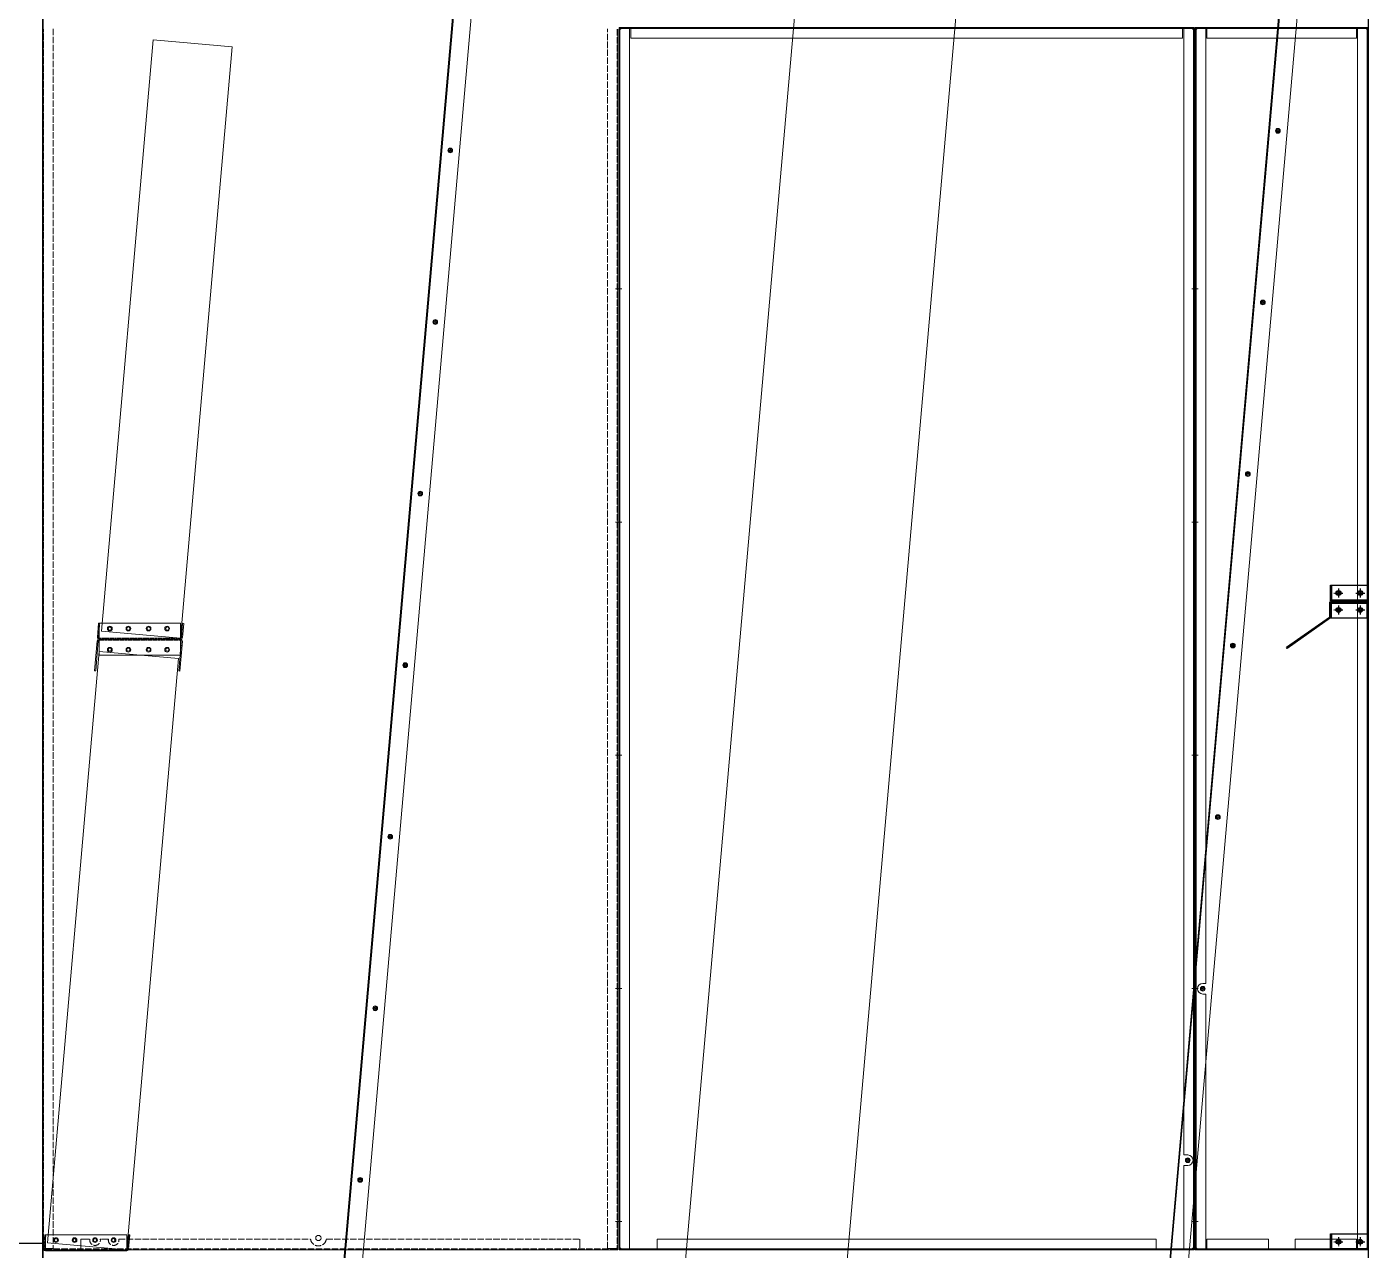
# Model space of a CAD drawing. Header units: millimetres. Extents: x 2023 to 34286, y 1728 to 24542.
# Drawn here: x 16338 to 18868, y 10191 to 12499 of the extents above; entities that cross this region are included whole.
import ezdxf

# ---------------------------------------------------------------- set-up
doc = ezdxf.new("R2010")
doc.units = ezdxf.units.MM
for name, pattern in [('CENTER', [2, 1.25, -0.25, 0.25, -0.25]), ('DASHDOT', [18.5, 12, -3, 0.5, -3]), ('DASHED', [15, 12, -3])]:
    doc.linetypes.add(name, pattern=pattern)
doc.layers.add('center', color=1, linetype='CENTER')

# ---------------------------------------------------------------- blocks, each defined once
blk = doc.blocks.new('A$C6F4E0F2E')
at = {"color": 7, "lineweight": 15}
for p, q in [((0, 2306), (0, 0)), ((3.1, 2306), (0, 2306)), ((0, 2302.9), (1.6, 2302.9)), ((1.6, 2306), (1.6, 0)), ((1.6, 2302.9), (2, 2302.9)), ((2, 2302.9), (3.1, 2302.9)), ((3.1, 2306), (3.1, 2304.4)), ((20, 2306), (3.1, 2306)), ((3.1, 2304), (3.1, 2304.4)), ((20, 2304.4), (3.1, 2304.4)), ((3.1, 2302.9), (3.1, 2304)), ((22, 2306), (20, 2306)), ((20, 2306), (20, 502.4)), ((22, 2304.4), (20, 2304.4)), ((304, 2306), (22, 2306)), ((22, 2306), (22, 2304.4)), ((22, 2306), (22, 2302.9)), ((304, 2304.4), (22, 2304.4)), ((22, 2302.9), (22, 2286)), ((33.5, 2304.4), (33.5, 2306)), ((42.5, 2304.4), (42.5, 2306)), ((158.5, 2304.4), (158.5, 2306)), ((167.5, 2304.4), (167.5, 2306)), ((283.5, 2304.4), (283.5, 2306)), ((292.5, 2304.4), (292.5, 2306)), ((306, 2306), (304, 2306)), ((304, 2306), (304, 2304.4)), ((304, 2306), (304, 2306)), ((304, 2306), (304, 2302.9)), ((304, 2304.4), (306, 2304.4)), ((304, 2286), (304, 2302.9)), ((306, 2306), (306, 0)), ((322.9, 2306), (306, 2306)), ((306, 2304.4), (322.9, 2304.4)), ((326, 2306), (322.9, 2306)), ((322.9, 2306), (322.9, 2304.4)), ((322.9, 2304), (322.9, 2304.4)), ((322.9, 2302.9), (322.9, 2304)), ((324, 2302.9), (322.9, 2302.9)), ((324.4, 2302.9), (324, 2302.9)), ((324.4, 0), (324.4, 2306)), ((326, 2302.9), (324.4, 2302.9)), ((326, 0), (326, 2306)), ((22, 2286), (304, 2286)), ((1.6, 2256), (0, 2256)), ((324.4, 2254.5), (326, 2254.5)), ((1.6, 2250), (0, 2250)), ((324.4, 2245.5), (326, 2245.5)), ((324.4, 2054.5), (326, 2054.5)), ((324.4, 2045.5), (326, 2045.5)), ((324.4, 1854.5), (326, 1854.5)), ((324.4, 1845.5), (326, 1845.5)), ((1.6, 1816), (0, 1816)), ((1.6, 1810), (0, 1810)), ((324.4, 1654.5), (326, 1654.5)), ((324.4, 1645.5), (326, 1645.5)), ((324.4, 1454.5), (326, 1454.5)), ((324.4, 1445.5), (326, 1445.5)), ((1.6, 1376), (0, 1376)), ((1.6, 1370), (0, 1370)), ((324.4, 1254.5), (326, 1254.5)), ((324.4, 1245.5), (326, 1245.5)), ((324.4, 1054.5), (326, 1054.5)), ((324.4, 1045.5), (326, 1045.5)), ((1.6, 936), (0, 936)), ((1.6, 930), (0, 930)), ((324.4, 854.5), (326, 854.5)), ((324.4, 845.5), (326, 845.5)), ((324.4, 654.5), (326, 654.5)), ((324.4, 645.5), (326, 645.5)), ((1.6, 496), (0, 496)), ((1.6, 490), (0, 490)), ((20, 502.4), (14, 502.4)), ((14, 482.4), (20, 482.4)), ((20, 482.4), (20, 0)), ((324.4, 454.5), (326, 454.5)), ((324.4, 445.5), (326, 445.5)), ((324.4, 254.5), (326, 254.5)), ((324.4, 245.5), (326, 245.5)), ((1.6, 56), (0, 56)), ((324.4, 54.5), (326, 54.5)), ((1.6, 50), (0, 50)), ((324.4, 45.5), (326, 45.5)), ((0, 3.1), (1.6, 3.1)), ((0, 0), (3.1, 0)), ((1.6, 3.1), (2, 3.1)), ((2, 3.1), (3.1, 3.1)), ((3.1, 2), (3.1, 3.1)), ((3.1, 1.6), (3.1, 2)), ((3.1, 0), (3.1, 1.6)), ((20, 1.6), (3.1, 1.6)), ((3.1, 0), (20, 0)), ((22, 1.6), (20, 1.6)), ((20, 0), (22, 0)), ((22, 20), (22, 3.1)), ((138, 20), (22, 20)), ((22, 3.1), (22, 0)), ((22, 1.6), (222, 1.6)), ((22, 0), (22, 0)), ((22, 0), (163, 0)), ((33.5, 1.6), (33.5, 0)), ((42.5, 1.6), (42.5, 0)), ((138, 20), (138, 3.1)), ((138, 0), (138, 3.1)), ((188, 1.6), (138, 1.6)), ((188, 0), (138, 0)), ((158.5, 1.6), (158.5, 0)), ((163, 0), (222, 0)), ((167.5, 1.6), (167.5, 0)), ((188, 3.1), (188, 20)), ((304, 20), (188, 20)), ((188, 3.1), (188, 0)), ((222, 1.6), (304, 1.6)), ((222, 0), (304, 0)), ((283.5, 1.6), (283.5, 0)), ((292.5, 1.6), (292.5, 0)), ((304, 3.1), (304, 20)), ((304, 0), (304, 3.1)), ((306, 1.6), (304, 1.6)), ((304, 0), (304, 1.6)), ((306, 0), (304, 0)), ((304, 0), (304, 0)), ((322.9, 1.6), (306, 1.6)), ((306, 0), (322.9, 0)), ((324, 3.1), (322.9, 3.1)), ((322.9, 3.1), (322.9, 2)), ((322.9, 2), (322.9, 1.6)), ((322.9, 0), (322.9, 1.6)), ((326, 0), (322.9, 0)), ((324.4, 3.1), (324, 3.1)), ((326, 3.1), (324.4, 3.1))]:
    blk.add_line(p, q, dxfattribs=at)
for centre in [(155.7, 2111.2), (127.3, 1787.5), (99, 1463.7), (70.7, 1139.9), (42.4, 816.2), (14, 492.4)]:
    blk.add_circle(centre, 4.5, dxfattribs=at)
blk.add_arc((14, 492.4), 10, 90, 270, dxfattribs=at)
blk = doc.blocks.new('A$C5F044F0A')
at = {"color": 7, "lineweight": 13, "ltscale": 0.055146}
blk.add_line((2.3, 30.2), (0, 3.8), dxfattribs=at)
at = {"color": 7, "lineweight": 13, "ltscale": 0.004167}
for p, q in [((4.3, 30), (2.3, 30.2)), ((162.8, 29.8), (160.8, 30))]:
    blk.add_line(p, q, dxfattribs=at)
at = {"color": 7, "lineweight": 13, "ltscale": 0.319506}
for p, q in [((156.9, 30), (3.5, 30)), ((156.9, 0), (3.5, 0))]:
    blk.add_line(p, q, dxfattribs=at)
at = {"color": 7, "lineweight": 13, "ltscale": 0.055208}
for p, q in [((3.5, 3.5), (3.5, 30)), ((156.9, 3.5), (156.9, 30)), ((156.9, 30), (156.9, 3.5))]:
    blk.add_line(p, q, dxfattribs=at)
at = {"color": 7, "linetype": 'DASHED', "lineweight": 13, "ltscale": 0.055208}
blk.add_line((3.5, 30), (3.5, 3.5), dxfattribs=at)
at = {"color": 7, "linetype": 'DASHED', "lineweight": 13, "ltscale": 0.001633}
blk.add_line((4.3, 30), (3.5, 30), dxfattribs=at)
at = {"color": 7, "linetype": 'DASHED', "lineweight": 13, "ltscale": 0.019427}
blk.add_line((4.3, 30), (3.5, 20.7), dxfattribs=at)
at = {"color": 7, "lineweight": 13, "ltscale": 0.317873}
blk.add_line((156.9, 30), (4.3, 30), dxfattribs=at)
at = {"color": 7, "lineweight": 13, "ltscale": 0.055693}
for p, q in [((160.8, 30), (158.5, 3.4)), ((162.8, 29.8), (160.5, 3.2))]:
    blk.add_line(p, q, dxfattribs=at)
at = {"color": 7, "lineweight": 13, "ltscale": 0.035719}
blk.add_line((3.5, 20.7), (2, 3.6), dxfattribs=at)
at = {"color": 7, "lineweight": 13, "ltscale": 0.007292}
for p, q in [((3.5, 3.5), (3.5, 0)), ((156.9, 3.5), (156.9, 0))]:
    blk.add_line(p, q, dxfattribs=at)
at = {"color": 7, "linetype": 'DASHED', "lineweight": 13, "ltscale": 0.003125}
blk.add_line((3.5, 2), (3.5, 3.5), dxfattribs=at)
at = {"color": 7, "linetype": 'DASHED', "lineweight": 13, "ltscale": 0.319506}
blk.add_line((3.5, 2), (156.9, 2), dxfattribs=at)
at = {"color": 7, "linetype": 'DASHED', "lineweight": 13, "ltscale": 0.004167}
for p, q in [((3.5, 0), (3.5, 2)), ((14.5, 0), (14.5, 2)), ((14.5, 0), (14.5, 2)), ((14.5, 0), (14.5, 2)), ((14.5, 0), (14.5, 2)), ((14.5, 0), (14.5, 2)), ((14.5, 0), (14.5, 2)), ((14.5, 0), (14.5, 2)), ((14.5, 0), (14.5, 2)), ((14.5, 0), (14.5, 2)), ((14.5, 0), (14.5, 2)), ((14.5, 0), (14.5, 2)), ((23.5, 0), (23.5, 2)), ((23.5, 0), (23.5, 2)), ((23.5, 0), (23.5, 2)), ((23.5, 0), (23.5, 2)), ((23.5, 0), (23.5, 2)), ((23.5, 0), (23.5, 2)), ((23.5, 0), (23.5, 2)), ((23.5, 0), (23.5, 2)), ((23.5, 0), (23.5, 2)), ((23.5, 0), (23.5, 2)), ((23.5, 0), (23.5, 2)), ((70, 0), (70, 2)), ((70, 0), (70, 2)), ((70, 0), (70, 2)), ((70, 0), (70, 2)), ((70, 0), (70, 2)), ((70, 0), (70, 2)), ((70, 0), (70, 2)), ((70, 0), (70, 2)), ((70, 0), (70, 2)), ((70, 0), (70, 2)), ((70, 0), (70, 2)), ((90, 0), (90, 2)), ((90, 0), (90, 2)), ((90, 0), (90, 2)), ((90, 0), (90, 2)), ((90, 0), (90, 2)), ((90, 0), (90, 2)), ((90, 0), (90, 2)), ((90, 0), (90, 2)), ((90, 0), (90, 2)), ((90, 0), (90, 2)), ((90, 0), (90, 2)), ((156.9, 0), (156.9, 2)), ((161.6, 16.7), (159.6, 16.8)), ((161.6, 16.7), (159.6, 16.8)), ((162.2, 22.6), (160.2, 22.8)), ((162.2, 22.6), (160.2, 22.8))]:
    blk.add_line(p, q, dxfattribs=at)
at = {"color": 7, "lineweight": 13, "ltscale": 0.003125}
blk.add_line((156.9, 2), (156.9, 3.5), dxfattribs=at)
at = {"color": 7, "lineweight": 13, "ltscale": 0.000261465}
for p, q in [((157, 2), (156.9, 2)), ((156.9, 0), (157, 0))]:
    blk.add_line(p, q, dxfattribs=at)
at = {"color": 7, "lineweight": 13}
for centre in [(23.5, 20), (58.5, 20), (96.9, 20), (131.9, 20)]:
    blk.add_circle(centre, 3, dxfattribs=at)
for centre, radius, start, end in [((3.5, 3.5), 3.5, 175, 270), ((3.5, 3.5), 1.5, 175, 270), ((157, 3.5), 1.5, 270, 355), ((157, 3.5), 3.5, 270, 355)]:
    blk.add_arc(centre, radius, start, end, dxfattribs=at)
blk = doc.blocks.new('A$C7B6532BF')
at = {"color": 5, "lineweight": 5}
for p, q in [((239.1, 2732.8), (0, 0)), ((848.7, 2732.8), (239.1, 2732.8)), ((609.6, 0), (848.7, 2732.8)), ((0, 0), (609.6, 0))]:
    blk.add_line(p, q, dxfattribs=at)
blk = doc.blocks.new('A$C493D0A01')
at = {"color": 5, "lineweight": 5}
for p, q in [((848.7, 2732.8), (1153.5, 2732.8)), ((609.6, 0), (914.4, 0))]:
    blk.add_line(p, q, dxfattribs=at)
at = {"lineweight": 5}
for p in [(0, 0), (914.4, 0)]:
    blk.add_blockref('A$C7B6532BF', p, dxfattribs=at)
blk = doc.blocks.new('A$C5DDF0D69')
at = {"color": 7, "lineweight": 13, "ltscale": 0.118431}
for p, q in [((0, 0.3), (5, 57)), ((2, 0.2), (6.9, 56.8))]:
    blk.add_line(p, q, dxfattribs=at)
at = {"color": 7, "lineweight": 13, "ltscale": 0.000626001}
for p, q in [((8.7, 60.2), (8.4, 60.2)), ((8.7, 58.2), (8.4, 58.2))]:
    blk.add_line(p, q, dxfattribs=at)
at = {"color": 7, "lineweight": 13, "ltscale": 0.31935}
for p, q in [((162, 60.2), (8.7, 60.2)), ((162, 30.2), (8.7, 30.2))]:
    blk.add_line(p, q, dxfattribs=at)
at = {"color": 7, "linetype": 'DASHED', "lineweight": 13, "ltscale": 0.004167}
for p, q in [((8.7, 58.2), (8.7, 60.2)), ((75, 60.2), (75, 58.2)), ((75, 60.2), (75, 58.2)), ((75, 60.2), (75, 58.2)), ((75, 60.2), (75, 58.2)), ((75, 60.2), (75, 58.2)), ((75, 60.2), (75, 58.2)), ((75, 60.2), (75, 58.2)), ((75, 60.2), (75, 58.2)), ((75, 60.2), (75, 58.2)), ((75, 60.2), (75, 58.2)), ((75, 60.2), (75, 58.2)), ((95, 60.2), (95, 58.2)), ((95, 60.2), (95, 58.2)), ((95, 60.2), (95, 58.2)), ((95, 60.2), (95, 58.2)), ((95, 60.2), (95, 58.2)), ((95, 60.2), (95, 58.2)), ((95, 60.2), (95, 58.2)), ((95, 60.2), (95, 58.2)), ((95, 60.2), (95, 58.2)), ((95, 60.2), (95, 58.2)), ((95, 60.2), (95, 58.2)), ((162, 58.2), (162, 60.2)), ((164.3, 41.9), (162.3, 42.1)), ((164.3, 41.9), (162.3, 42.1)), ((164.3, 41.9), (162.3, 42.1)), ((164.3, 41.9), (162.3, 42.1)), ((164.3, 41.9), (162.3, 42.1)), ((164.3, 41.9), (162.3, 42.1)), ((164.3, 41.9), (162.3, 42.1)), ((164.3, 41.9), (162.3, 42.1)), ((164.3, 41.9), (162.3, 42.1)), ((164.3, 41.9), (162.3, 42.1)), ((164.3, 41.9), (162.3, 42.1)), ((164.8, 47.9), (162.8, 48.1)), ((164.8, 47.9), (162.8, 48.1)), ((164.8, 47.9), (162.8, 48.1)), ((164.8, 47.9), (162.8, 48.1)), ((164.8, 47.9), (162.8, 48.1)), ((164.8, 47.9), (162.8, 48.1)), ((164.8, 47.9), (162.8, 48.1)), ((164.8, 47.9), (162.8, 48.1)), ((164.8, 47.9), (162.8, 48.1)), ((164.8, 47.9), (162.8, 48.1)), ((164.8, 47.9), (162.8, 48.1)), ((161.4, 9), (159.4, 9.2)), ((161.4, 9), (159.4, 9.2)), ((161.9, 15), (159.9, 15.2)), ((161.9, 15), (159.9, 15.2))]:
    blk.add_line(p, q, dxfattribs=at)
at = {"color": 7, "lineweight": 13, "ltscale": 0.007292}
for p, q in [((8.7, 56.7), (8.7, 60.2)), ((162, 56.7), (162, 60.2))]:
    blk.add_line(p, q, dxfattribs=at)
at = {"color": 7, "linetype": 'DASHED', "lineweight": 13, "ltscale": 0.31935}
blk.add_line((162, 58.2), (8.7, 58.2), dxfattribs=at)
at = {"color": 7, "lineweight": 13, "ltscale": 0.003125}
blk.add_line((8.7, 58.2), (8.7, 56.7), dxfattribs=at)
at = {"color": 7, "lineweight": 13, "ltscale": 0.055208}
for p, q in [((8.7, 56.7), (8.7, 30.2)), ((8.7, 30.2), (8.7, 56.7)), ((162, 30.2), (162, 56.7))]:
    blk.add_line(p, q, dxfattribs=at)
at = {"color": 7, "lineweight": 13, "ltscale": 0.117885}
blk.add_line((160.6, 0), (165.5, 56.4), dxfattribs=at)
at = {"color": 7, "linetype": 'DASHED', "lineweight": 13, "ltscale": 0.003125}
blk.add_line((162, 58.2), (162, 56.7), dxfattribs=at)
at = {"color": 7, "linetype": 'DASHED', "lineweight": 13, "ltscale": 0.055208}
blk.add_line((162, 56.7), (162, 30.2), dxfattribs=at)
at = {"color": 7, "lineweight": 13, "ltscale": 0.035719}
blk.add_line((162, 39.5), (163.5, 56.5), dxfattribs=at)
at = {"color": 7, "lineweight": 13, "ltscale": 0.317661}
blk.add_line((161.2, 30.2), (8.7, 30.2), dxfattribs=at)
at = {"color": 7, "lineweight": 13, "ltscale": 0.062739}
blk.add_line((158.6, 0.2), (161.2, 30.2), dxfattribs=at)
at = {"color": 7, "linetype": 'DASHED', "lineweight": 13, "ltscale": 0.019427}
blk.add_line((161.2, 30.2), (162, 39.5), dxfattribs=at)
at = {"color": 7, "linetype": 'DASHED', "lineweight": 13, "ltscale": 0.001689}
blk.add_line((162, 30.2), (161.2, 30.2), dxfattribs=at)
at = {"color": 7, "lineweight": 13, "ltscale": 0.004167}
for p, q in [((2, 0.2), (0, 0.3)), ((160.6, 0), (158.6, 0.2))]:
    blk.add_line(p, q, dxfattribs=at)
at = {"color": 7, "lineweight": 13}
for centre in [(28.7, 40.2), (63.7, 40.2), (102.1, 40.2), (137.1, 40.2)]:
    blk.add_circle(centre, 3, dxfattribs=at)
for centre, radius, start, end in [((8.4, 56.7), 3.5, 90, 175), ((8.4, 56.7), 1.5, 90, 175), ((162, 56.7), 3.5, 355, 90), ((162, 56.7), 1.5, 355, 90)]:
    blk.add_arc(centre, radius, start, end, dxfattribs=at)
blk = doc.blocks.new('A$C7AF137E1')
at = {"color": 7, "lineweight": 13, "ltscale": 0.004}
for p, q in [((0, 35), (0, 33.4)), ((2700, 35), (2700, 33.4))]:
    blk.add_line(p, q, dxfattribs=at)
at = {"color": 7, "lineweight": 13}
for p, q in [((2700, 35), (0, 35)), ((2700, 33.4), (0, 33.4)), ((2700, 0), (0, 0))]:
    blk.add_line(p, q, dxfattribs=at)
at = {"color": 7, "lineweight": 13, "ltscale": 0.00375}
for p, q in [((0, 31.9), (0, 33.4)), ((2700, 31.9), (2700, 33.4))]:
    blk.add_line(p, q, dxfattribs=at)
at = {"color": 7, "lineweight": 13, "ltscale": 0.07975}
for p, q in [((0, 0), (0, 31.9)), ((2700, 31.9), (2700, 0))]:
    blk.add_line(p, q, dxfattribs=at)
at = {"color": 7, "linetype": 'DASHDOT', "lineweight": 13, "ltscale": 0.0195}
for p, q in [((53.9, 17.5), (46.1, 17.5)), ((50, 21.4), (50, 13.6)), ((378.9, 17.5), (371.1, 17.5)), ((375, 21.4), (375, 13.6)), ((703.9, 17.5), (696.1, 17.5)), ((700, 21.4), (700, 13.6)), ((1028.9, 17.5), (1021.1, 17.5)), ((1025, 21.4), (1025, 13.6)), ((1353.9, 17.5), (1346.1, 17.5)), ((1350, 21.4), (1350, 13.6)), ((1678.9, 17.5), (1671.1, 17.5)), ((1675, 21.4), (1675, 13.6)), ((2003.9, 17.5), (1996.1, 17.5)), ((2000, 21.4), (2000, 13.6)), ((2328.9, 17.5), (2321.1, 17.5)), ((2325, 21.4), (2325, 13.6)), ((2653.9, 17.5), (2646.1, 17.5)), ((2650, 21.4), (2650, 13.6))]:
    blk.add_line(p, q, dxfattribs=at)
at = {"color": 7, "lineweight": 13}
for centre in [(50, 17.5), (375, 17.5), (700, 17.5), (1025, 17.5), (1350, 17.5), (1675, 17.5), (2000, 17.5), (2325, 17.5), (2650, 17.5)]:
    blk.add_circle(centre, 3, dxfattribs=at)
blk = doc.blocks.new('A$C586E2F7A')
at = {"color": 7, "lineweight": 15}
for p, q in [((0, 2306), (0, 0)), ((0, 2306), (3.1, 2306)), ((0, 2302.9), (1.6, 2302.9)), ((1.6, 2306), (1.6, 0)), ((1.6, 2302.9), (2, 2302.9)), ((2, 2302.9), (3.1, 2302.9)), ((3.1, 2306), (3.1, 2304.4)), ((20, 2306), (3.1, 2306)), ((20, 2304.4), (3.1, 2304.4)), ((3.1, 2304), (3.1, 2304.4)), ((3.1, 2302.9), (3.1, 2304)), ((22, 2306), (20, 2306)), ((20, 0), (20, 2306)), ((22, 2304.4), (20, 2304.4)), ((1063, 2306), (22, 2306)), ((22, 2306), (22, 2302.9)), ((22, 2306), (22, 2304.4)), ((1063, 2304.4), (22, 2304.4)), ((22, 2302.9), (22, 2286)), ((35.5, 2304.4), (35.5, 2306)), ((44.5, 2304.4), (44.5, 2306)), ((235.5, 2304.4), (235.5, 2306)), ((244.5, 2304.4), (244.5, 2306)), ((435.5, 2304.4), (435.5, 2306)), ((444.5, 2304.4), (444.5, 2306)), ((640.5, 2304.4), (640.5, 2306)), ((649.5, 2304.4), (649.5, 2306)), ((840.5, 2304.4), (840.5, 2306)), ((849.5, 2304.4), (849.5, 2306)), ((1040.5, 2304.4), (1040.5, 2306)), ((1049.5, 2304.4), (1049.5, 2306)), ((1063, 2306), (1063, 2306)), ((1063, 2306), (1063, 2302.9)), ((1065, 2306), (1063, 2306)), ((1063, 2306), (1063, 2304.4)), ((1065, 2304.4), (1063, 2304.4)), ((1063, 2286), (1063, 2302.9)), ((1081.9, 2306), (1065, 2306)), ((1065, 2306), (1065, 178.8)), ((1081.9, 2304.4), (1065, 2304.4)), ((1081.9, 2306), (1081.9, 2304.4)), ((1081.9, 2306), (1085, 2306)), ((1081.9, 2304), (1081.9, 2304.4)), ((1081.9, 2302.9), (1081.9, 2304)), ((1083, 2302.9), (1081.9, 2302.9)), ((1083.4, 2302.9), (1083, 2302.9)), ((1083.4, 0), (1083.4, 2306)), ((1085, 2302.9), (1083.4, 2302.9)), ((1085, 0), (1085, 2306)), ((22, 2286), (1063, 2286)), ((1.6, 2257.5), (0, 2257.5)), ((1083.4, 2257.5), (1085, 2257.5)), ((1.6, 2248.5), (0, 2248.5)), ((1083.4, 2248.5), (1085, 2248.5)), ((1.6, 1817.5), (0, 1817.5)), ((1.6, 1808.5), (0, 1808.5)), ((1083.4, 1817.5), (1085, 1817.5)), ((1083.4, 1808.5), (1085, 1808.5)), ((1.6, 1377.5), (0, 1377.5)), ((1.6, 1368.5), (0, 1368.5)), ((1083.4, 1377.5), (1085, 1377.5)), ((1083.4, 1368.5), (1085, 1368.5)), ((1.6, 937.5), (0, 937.5)), ((1083.4, 937.5), (1085, 937.5)), ((1.6, 928.5), (0, 928.5)), ((1083.4, 928.5), (1085, 928.5)), ((1.6, 497.5), (0, 497.5)), ((1.6, 488.5), (0, 488.5)), ((1083.4, 497.5), (1085, 497.5)), ((1083.4, 488.5), (1085, 488.5)), ((1065, 158.8), (1065, 0)), ((1.6, 56), (0, 56)), ((1083.4, 56), (1085, 56)), ((1.6, 50), (0, 50)), ((1083.4, 50), (1085, 50)), ((0, 3.1), (1.6, 3.1)), ((3.1, 0), (0, 0)), ((1.6, 3.1), (2, 3.1)), ((2, 3.1), (3.1, 3.1)), ((3.1, 3.1), (3.1, 2)), ((3.1, 2), (3.1, 1.6)), ((20, 1.6), (3.1, 1.6)), ((3.1, 0), (3.1, 1.6)), ((3.1, 0), (20, 0)), ((22, 1.6), (20, 1.6)), ((22, 0), (20, 0)), ((22, 1.6), (22, 0)), ((22, 1.6), (100, 1.6)), ((22, 1.6), (72, 1.6)), ((22, 1.6), (22, 1.6)), ((22, 0), (100, 0)), ((22, 0), (22, 0)), ((22, 0), (22, 0)), ((22, 0), (72, 0)), ((35.5, 1.6), (35.5, 0)), ((44.5, 1.6), (44.5, 0)), ((1013, 20), (72, 20)), ((72, 3.1), (72, 20)), ((72, 3.1), (72, 0)), ((100, 1.6), (985, 1.6)), ((100, 0), (100, 1.6)), ((100, 0), (985, 0)), ((235.5, 1.6), (235.5, 0)), ((244.5, 1.6), (244.5, 0)), ((435.5, 1.6), (435.5, 0)), ((444.5, 1.6), (444.5, 0)), ((640.5, 1.6), (640.5, 0)), ((649.5, 1.6), (649.5, 0)), ((840.5, 1.6), (840.5, 0)), ((849.5, 1.6), (849.5, 0)), ((985, 1.6), (1063, 1.6)), ((985, 0), (985, 1.6)), ((985, 0), (1063, 0)), ((1013, 20), (1013, 3.1)), ((1013, 0), (1013, 3.1)), ((1063, 1.6), (1013, 1.6)), ((1063, 0), (1013, 0)), ((1040.5, 1.6), (1040.5, 0)), ((1049.5, 1.6), (1049.5, 0)), ((1065, 1.6), (1063, 1.6)), ((1063, 1.6), (1063, 1.6)), ((1063, 0), (1063, 1.6)), ((1065, 0), (1063, 0)), ((1063, 0), (1063, 0)), ((1063, 0), (1063, 0)), ((1081.9, 1.6), (1065, 1.6)), ((1065, 0), (1081.9, 0)), ((1083, 3.1), (1081.9, 3.1)), ((1081.9, 3.1), (1081.9, 2)), ((1081.9, 2), (1081.9, 1.6)), ((1081.9, 0), (1081.9, 1.6)), ((1081.9, 0), (1085, 0)), ((1083.4, 3.1), (1083, 3.1)), ((1085, 3.1), (1083.4, 3.1))]:
    blk.add_line(p, q, dxfattribs=at)
at = {"lineweight": 5}
for p, q in [((1072.7, 178.8), (1065, 178.8)), ((1072.7, 158.8), (1065, 158.8))]:
    blk.add_line(p, q, dxfattribs=at)
blk.add_circle((1072.7, 168.8), 4.5, dxfattribs=at)
blk.add_arc((1072.7, 168.8), 10, 270, 90, dxfattribs=at)
blk = doc.blocks.new('A$C7183523C')
at = {"color": 7}
for p, q in [((0, 30), (71, 30)), ((2, 30), (2, 2)), ((69, 30), (69, 2)), ((2, 2), (69, 2))]:
    blk.add_line(p, q, dxfattribs=at)
for p, q in [((0, 0), (0, 30)), ((0, 30), (71, 30)), ((71, 30), (71, 0)), ((71, 0), (0, 0))]:
    blk.add_line(p, q)
for centre, radius in [((15, 15), 4.5), ((15, 15), 4.5), ((15, 15), 3), ((56, 15), 4.5), ((56, 15), 4.5), ((56, 15), 3)]:
    blk.add_circle(centre, radius)
at = {"layer": 'center'}
for p, q in [((6.5, 15), (23.5, 15)), ((15, 23.5), (15, 6.5)), ((47.5, 15), (64.5, 15)), ((56, 23.5), (56, 6.5))]:
    blk.add_line(p, q, dxfattribs=at)
blk = doc.blocks.new('A$C591A019A')
at = {"color": 7}
for p, q in [((83.1, 119.4), (154.1, 119.4)), ((85.1, 119.4), (85.1, 91.4)), ((152.1, 119.4), (152.1, 91.4)), ((154.1, 119.4), (154.1, 64.4)), ((85.1, 91.4), (152.1, 91.4)), ((85.1, 85.4), (152.1, 85.4)), ((85.1, 57.4), (85.1, 85.4)), ((152.1, 57.4), (152.1, 85.4)), ((83.1, 57.4), (154.1, 57.4))]:
    blk.add_line(p, q, dxfattribs=at)
for p, q in [((83.1, 89.4), (83.1, 119.4)), ((83.1, 119.4), (154.1, 119.4)), ((154.1, 119.4), (154.1, 89.4)), ((83.1, 87.4), (81.1, 87.4)), ((81.1, 87.4), (81.1, 58.4)), ((154.1, 89.4), (83.1, 89.4)), ((154.1, 87.4), (83.1, 87.4)), ((83.1, 87.4), (83.1, 57.4)), ((83.1, 87.4), (83.1, 57.4)), ((83.1, 57.4), (83.1, 87.4)), ((154.1, 57.4), (154.1, 87.4)), ((81.1, 58.4), (0, 1.6)), ((83.1, 57.4), (1.1, 0)), ((83.1, 57.4), (154.1, 57.4)), ((1.1, 0), (0, 1.6))]:
    blk.add_line(p, q)
for centre, radius in [((98.1, 104.4), 4.5), ((98.1, 104.4), 4.5), ((98.1, 104.4), 4.5), ((98.1, 104.4), 4.5), ((98.1, 104.4), 3), ((139.1, 104.4), 4.5), ((139.1, 104.4), 4.5), ((139.1, 104.4), 4.5), ((139.1, 104.4), 4.5), ((139.1, 104.4), 3), ((98.1, 72.4), 4.5), ((98.1, 72.4), 4.5), ((98.1, 72.4), 4.5), ((98.1, 72.4), 4.5), ((139.1, 72.4), 4.5), ((139.1, 72.4), 4.5), ((139.1, 72.4), 4.5), ((139.1, 72.4), 4.5), ((98.1, 72.4), 3), ((139.1, 72.4), 3)]:
    blk.add_circle(centre, radius)
at = {"layer": 'center'}
for p, q in [((89.6, 104.4), (106.6, 104.4)), ((89.6, 104.4), (106.6, 104.4)), ((98.1, 112.9), (98.1, 95.9)), ((98.1, 112.9), (98.1, 95.9)), ((130.6, 104.4), (147.6, 104.4)), ((130.6, 104.4), (147.6, 104.4)), ((139.1, 112.9), (139.1, 95.9)), ((139.1, 112.9), (139.1, 95.9)), ((98.1, 80.9), (98.1, 63.9)), ((98.1, 80.9), (98.1, 63.9)), ((139.1, 80.9), (139.1, 63.9)), ((139.1, 80.9), (139.1, 63.9)), ((89.6, 72.4), (106.6, 72.4)), ((89.6, 72.4), (106.6, 72.4)), ((130.6, 72.4), (147.6, 72.4)), ((130.6, 72.4), (147.6, 72.4))]:
    blk.add_line(p, q, dxfattribs=at)
blk = doc.blocks.new('1')
at = {"ltscale": 500}
for p, q in [((16368.2, 9687.7), (16368.2, 13287.7)), ((16368.2, 12895.7), (16368.2, 9692.9)), ((16368.2, 12889.7), (16368.2, 9689.7))]:
    blk.add_line(p, q, dxfattribs=at)
for p, q in [((18868.2, 13289.7), (18868.2, 9689.7)), ((16368.2, 10203.3), (14938.2, 10203.3))]:
    blk.add_line(p, q)
at = {"color": 7, "lineweight": 13}
for p, q in [((16368.2, 10194.5), (16368.2, 12494.9)), ((17453.2, 12494.9), (17453.2, 10194.5)), ((17450.4, 10191.7), (16371, 10191.7))]:
    blk.add_line(p, q, dxfattribs=at)
at = {"color": 7, "linetype": 'DASHED', "lineweight": 13}
for p, q in [((16369.8, 10194.5), (16369.8, 12494.9)), ((16388.2, 12495.2), (16388.2, 10194.2)), ((17433.2, 10194.2), (17433.2, 12495.2)), ((17451.6, 12494.9), (17451.6, 10194.5)), ((16511.7, 10211.7), (16873.3, 10211.7)), ((16903.1, 10211.7), (17381.3, 10211.7)), ((17450.4, 10193.3), (16371, 10193.3))]:
    blk.add_line(p, q, dxfattribs=at)
at = {"color": 7, "linetype": 'DASHED', "lineweight": 13, "ltscale": 0.005}
for p, q in [((16369.8, 12007.7), (16368.2, 12007.7)), ((16369.8, 12001.7), (16368.2, 12001.7)), ((17453.2, 12007.7), (17451.6, 12007.7)), ((17453.2, 12001.7), (17451.6, 12001.7)), ((16369.8, 11567.7), (16368.2, 11567.7)), ((17453.2, 11567.7), (17451.6, 11567.7)), ((16369.8, 11561.7), (16368.2, 11561.7)), ((17453.2, 11561.7), (17451.6, 11561.7)), ((16369.8, 11127.7), (16368.2, 11127.7)), ((16369.8, 11121.7), (16368.2, 11121.7)), ((17453.2, 11127.7), (17451.6, 11127.7)), ((17453.2, 11121.7), (17451.6, 11121.7)), ((16369.8, 10687.7), (16368.2, 10687.7)), ((16369.8, 10681.7), (16368.2, 10681.7)), ((17453.2, 10687.7), (17451.6, 10687.7)), ((17453.2, 10681.7), (17451.6, 10681.7)), ((16369.8, 10247.7), (16368.2, 10247.7)), ((17453.2, 10247.7), (17451.6, 10247.7)), ((16369.8, 10241.7), (16368.2, 10241.7)), ((17453.2, 10241.7), (17451.6, 10241.7)), ((16403.7, 10191.7), (16403.7, 10193.3)), ((16412.7, 10191.7), (16412.7, 10193.3)), ((16440.1, 10191.7), (16440.1, 10193.3)), ((16803.7, 10191.7), (16803.7, 10193.3)), ((16812.7, 10191.7), (16812.7, 10193.3)), ((17008.7, 10191.7), (17008.7, 10193.3)), ((17017.7, 10191.7), (17017.7, 10193.3)), ((17208.7, 10191.7), (17208.7, 10193.3)), ((17217.7, 10191.7), (17217.7, 10193.3)), ((17381.3, 10191.7), (17381.3, 10193.3)), ((17408.7, 10191.7), (17408.7, 10193.3)), ((17417.7, 10191.7), (17417.7, 10193.3))]:
    blk.add_line(p, q, dxfattribs=at)
at = {"color": 1, "lineweight": 5}
for p, q in [((17448.4, 12004.7), (17460.4, 12004.7)), ((18535.4, 12004.7), (18547.4, 12004.7)), ((17448.4, 11564.7), (17460.4, 11564.7)), ((18535.4, 11564.7), (18547.4, 11564.7)), ((17448.4, 11124.7), (17460.4, 11124.7)), ((18535.4, 11124.7), (18547.4, 11124.7)), ((17448.4, 10684.7), (17460.4, 10684.7)), ((18535.4, 10684.7), (18547.4, 10684.7)), ((17448.4, 10244.7), (17460.4, 10244.7)), ((18535.4, 10244.7), (18547.4, 10244.7))]:
    blk.add_line(p, q, dxfattribs=at)
at = {"color": 7, "linetype": 'DASHED', "lineweight": 13, "ltscale": 0.053131}
blk.add_line((16440.1, 10211.7), (16457.1, 10211.7), dxfattribs=at)
at = {"color": 7, "linetype": 'DASHED', "lineweight": 13, "ltscale": 0.05375}
for p, q in [((16440.1, 10194.5), (16440.1, 10211.7)), ((17381.3, 10211.7), (17381.3, 10194.5)), ((16388.2, 10194.2), (16371, 10194.2)), ((17450.4, 10194.2), (17433.2, 10194.2))]:
    blk.add_line(p, q, dxfattribs=at)
at = {"color": 7, "linetype": 'DASHED', "lineweight": 13, "ltscale": 0.048138}
blk.add_line((16476.7, 10211.7), (16492.1, 10211.7), dxfattribs=at)
at = {"color": 7, "lineweight": 13, "ltscale": 0.00875}
for p, q in [((16368.2, 10194.5), (16371, 10194.5)), ((16371, 10194.5), (16371, 10191.7)), ((17450.4, 10194.5), (17450.4, 10191.7)), ((17453.2, 10194.5), (17450.4, 10194.5))]:
    blk.add_line(p, q, dxfattribs=at)
at = {"color": 7, "lineweight": 13, "ltscale": 0.0009375}
for p, q in [((16368.2, 10194.2), (16368.2, 10194.5)), ((16369.8, 10194.2), (16369.8, 10194.5)), ((17451.6, 10194.5), (17451.6, 10194.2)), ((17453.2, 10194.5), (17453.2, 10194.2))]:
    blk.add_line(p, q, dxfattribs=at)
at = {"color": 7, "lineweight": 13, "ltscale": 0.005}
for p, q in [((16368.2, 10194.2), (16369.8, 10194.2)), ((16368.2, 10191.7), (16368.2, 10193.3)), ((17450.4, 10191.7), (17450.4, 10193.3)), ((17453.2, 10194.2), (17451.6, 10194.2)), ((17453.2, 10191.7), (17453.2, 10193.3))]:
    blk.add_line(p, q, dxfattribs=at)
at = {"color": 7, "lineweight": 13, "ltscale": 0.009063}
for p, q in [((16368.2, 10193.3), (16371, 10193.3)), ((16368.2, 10191.7), (16371, 10191.7)), ((17453.2, 10193.3), (17450.4, 10193.3)), ((17453.2, 10191.7), (17450.4, 10191.7))]:
    blk.add_line(p, q, dxfattribs=at)
at = {"color": 7, "lineweight": 13, "ltscale": 0.00375}
for p, q in [((16371, 10194.2), (16369.8, 10194.2)), ((17450.4, 10194.2), (17451.6, 10194.2))]:
    blk.add_line(p, q, dxfattribs=at)
at = {"color": 7, "linetype": 'DASHED', "lineweight": 13, "ltscale": 0.004135}
blk.add_line((16371, 10192), (16371, 10193.3), dxfattribs=at)
at = {"color": 7, "lineweight": 13, "ltscale": 0.000864609}
blk.add_line((16371, 10191.7), (16371, 10192), dxfattribs=at)
at = {"color": 7, "linetype": 'DASHED', "lineweight": 13, "ltscale": 0.00375}
for p, q in [((16440.1, 10193.3), (16440.1, 10194.5)), ((17381.3, 10193.3), (17381.3, 10194.5))]:
    blk.add_line(p, q, dxfattribs=at)
at = {"color": 5, "lineweight": 5}
for points in [[(16478.8, 11358.8), (16628.2, 11345.7), (16725.8, 12461.5), (16576.4, 12474.5)], [(16377.1, 10204.8), (16526.6, 10191.7), (16624.2, 11307.5), (16474.8, 11320.5)]]:
    blk.add_lwpolyline(points, close=True, dxfattribs=at)
at = {"color": 7, "lineweight": 13}
for centre in [(17136.9, 12266), (17108.6, 11942.2), (17080.2, 11618.5), (17051.9, 11294.7), (17023.6, 10970.9), (16995.3, 10647.2), (16966.9, 10323.4), (16393.2, 10209.7), (16428.2, 10209.7), (16466.9, 10209.7), (16501.9, 10209.7)]:
    blk.add_circle(centre, 4.5, dxfattribs=at)
at = {"color": 1, "lineweight": 13}
for centre in [(16494.8, 11363.7), (16529.8, 11363.7), (16567.8, 11363.7), (16602.8, 11363.7), (16494.8, 11323.7), (16529.8, 11323.7), (16567.8, 11323.7), (16602.8, 11323.7)]:
    blk.add_circle(centre, 4.5, dxfattribs=at)
at = {"color": 7, "lineweight": 5}
blk.add_circle((16888.2, 10213.7), 5, dxfattribs=at)
at = {"color": 7, "linetype": 'DASHED', "lineweight": 13}
for centre, radius, start, end in [((16466.9, 10209.7), 10, 168.463, 11.537), ((16501.9, 10209.7), 10, 168.463, 11.537), ((16888.2, 10213.7), 15, 187.6621, 352.3379)]:
    blk.add_arc(centre, radius, start, end, dxfattribs=at)
at = {"lineweight": 5}
for name, p in [('A$C493D0A01', (16951.7, 9949.7)), ('A$C586E2F7A', (17455.2, 10191.7)), ('A$C6F4E0F2E', (18542.2, 10191.7)), ('A$C5F044F0A', (16471.3, 11343.7)), ('A$C5DDF0D69', (16466.1, 11283.6)), ('A$C5F044F0A', (16369.7, 10189.7))]:
    blk.add_blockref(name, p, dxfattribs=at)
for p, rotation in [((18512.7, 9985.4), 85.00158515409453), ((16951.7, 9948.3), 85.0001035662264)]:
    blk.add_blockref('A$C7AF137E1', p, dxfattribs=dict(at, rotation=rotation))
for name, p in [('A$C591A019A', (18714.1, 11326.4)), ('A$C7183523C', (18797.2, 10191.7))]:
    blk.add_blockref(name, p)

msp = doc.modelspace()

# ---------------------------------------------------------------- block references
msp.add_blockref('1', (0, 0))

doc.saveas('drawing.dxf')
